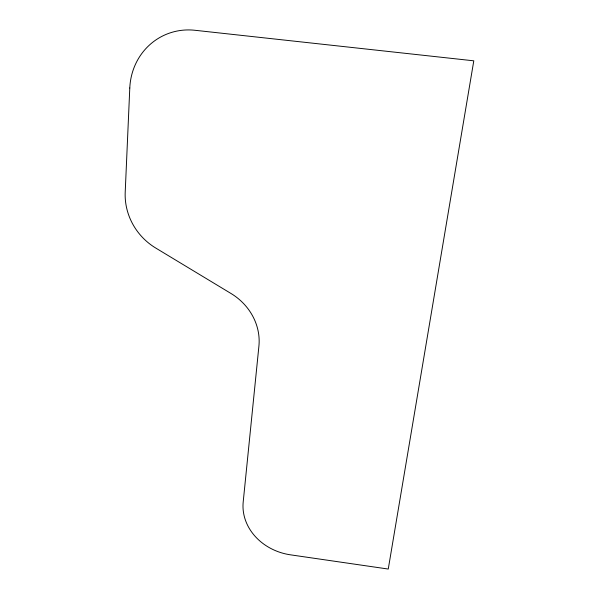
<?xml version="1.0" encoding="UTF-8"?>
<svg xmlns="http://www.w3.org/2000/svg" width="599" height="599" viewBox="0 0 599 599"><rect width="100%" height="100%" fill="white"/><g stroke="black" fill="none" stroke-linecap="round" stroke-linejoin="round"><path stroke-width="0.9" d="M129.788 88.001L125.206 192.227A60.499 57.234 44.8 0 0 155.688 248.008L230.997 293.488A56.86 52.21 25 0 1 258.91 346.14L243.194 502.022A53.693 46.535 11.2 0 0 290.5 554.831L388.257 569.05L473.794 60.821L194.952 30.279A64.145 60.701 65.8 0 0 129.788 88.001"/></g></svg>
